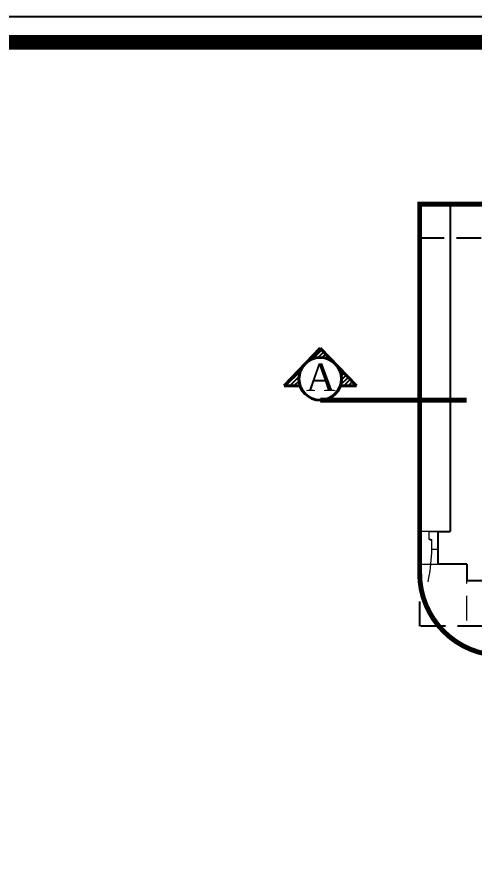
# Model space of a CAD drawing. Header units: centimetres. Extents: x 7997 to 116674, y 1017 to 13844.
# Drawn here: x 51358 to 51637, y 10258 to 10772 of the extents above; entities that cross this region are included whole.
import ezdxf
from ezdxf.xclip import XClip

# ---------------------------------------------------------------- set-up
doc = ezdxf.new("R2010")
doc.units = ezdxf.units.CM
doc.header["$LTSCALE"] = 200
doc.header["$XCLIPFRAME"] = 0
for name, pattern in [('$1$DASHED', [0.75, 0.5, -0.25]), ('A-106-Typical Floor Plan$0$HIDDEN', [0.375, 0.25, -0.125]), ('CENTER2', [1.125, 0.75, -0.125, 0.125, -0.125]), ('DASHED', [0.75, 0.5, -0.25])]:
    doc.linetypes.add(name, pattern=pattern)
for name, color, linetype, lineweight in [('$1$WALL', 3, 'Continuous', 25), ('$2$HAT', 8, 'Continuous', 9), ('FIXTURE', 6, 'Continuous', 13), ('HA', 251, 'Continuous', 0), ('HAT', 8, 'Continuous', 9), ('PLAN', 7, 'Continuous', 40), ('WALL', 3, 'Continuous', 25)]:
    doc.layers.add(name, color=color, linetype=linetype, lineweight=lineweight)
for name, color, linetype in [('ARCH-TEXT', 6, 'Continuous'), ('AXIS', 9, 'CENTER2'), ('DIM', 11, 'Continuous'), ('TXT', 6, 'Continuous'), ('Z-RUBBER', 8, 'Continuous')]:
    doc.layers.add(name, color=color, linetype=linetype)
doc.styles.add('ROMAND', font='times.ttf')

# ---------------------------------------------------------------- blocks, each defined once
blk = doc.blocks.new('08-TITLE SHEET-selattin', base_point=(45714.81, -203081.37))
at = {"color": 0}
blk.add_lwpolyline([(51244.81, -203081.37), (45714.81, -203081.37), (45714.81, -206921.37), (51244.81, -206921.37)], close=True, dxfattribs=at)
at = {"color": 0, "linetype": 'ByBlock', "const_width": 17.04}
blk.add_lwpolyline([(45744.29, -206891.89), (51215.34, -206891.89), (51215.34, -203110.84), (45744.29, -203110.84)], close=True, dxfattribs=at)
at = {"layer": 'HA', "ltscale": 1.2}
blk.add_lwpolyline([(45714.81, -203081.37), (51244.81, -203081.37), (51244.81, -206921.37), (45714.81, -206921.37)], close=True, dxfattribs=at)
blk = doc.blocks.new('A$C414D25BB')
at = {"layer": 'Z-RUBBER', "ltscale": 0.05}
h = blk.add_hatch(dxfattribs=at)
h.set_pattern_fill('ANSI31', color=256, style=0)
h.set_pattern_definition([(45, (-21734.0303, -7392.24753), (-0.08838834765, 0.08838834765), [])])
h.paths.add_polyline_path([(0.114, 0.0618, -5.138733), (0.1155, 0.0618), (0.1155, 0.0603), (0.1162, 0.0603), (0.1155, 0.0581), (0.1162, 0.0581), (0.1147, 0.0556), (0.1132, 0.0581), (0.114, 0.0581), (0.1132, 0.0603), (0.114, 0.0603)])
at = {"layer": 'FIXTURE'}
for p, q in [((0.8572, 0.9156), (0.8572, 0.1156)), ((0.9072, 0.9156), (0.8572, 0.9156)), ((0.9072, 0.1156), (0.9072, 0.9156)), ((0.1072, 0.1156), (0.0722, 0.1156)), ((0.0722, 0.1156), (0.0722, 0.0156)), ((0.1072, 0.1156), (0.1072, 0.0616)), ((0.8572, 0.1156), (0.9072, 0.1156)), ((0.9072, 0.1156), (0.9472, 0.1156)), ((0.9072, 0.1156), (0.9072, 0.0616)), ((0.9472, 0.1156), (0.9472, 0.0156)), ((0.1192, 0.0616), (0.1072, 0.0616)), ((0.1122, 0.0616), (0.1222, 0.0616)), ((0.1222, 0.0616), (0.1222, 0.0156)), ((0.9072, 0.0616), (0.8972, 0.0616)), ((0.8972, 0.0616), (0.8972, 0.0156)), ((0.1222, 0.0156), (0.0722, 0.0156)), ((0.8972, 0.0156), (0.9472, 0.0156))]:
    blk.add_line(p, q, dxfattribs=at)
blk.add_lwpolyline([(0.9055, 0.0616), (0.904, 0.0616)], dxfattribs=at)
blk.add_arc((0.9072, 0.1156), 0.8, 90, 180, dxfattribs=at)
blk = doc.blocks.new('03-FIRST FLOOR PLAN-selattin', base_point=(31015.73, 25621.5))
at = {"layer": '$1$WALL'}
for p, q in [((30695.73, 25006.5), (30695.73, 24766.5)), ((30688.23, 24766.5), (30695.73, 24766.5)), ((30688.23, 24766.5), (30688.23, 24746.5)), ((30705.73, 24746.5), (30688.23, 24746.5)), ((30705.73, 24746.5), (30705.73, 24736.65)), ((30705.73, 24736.65), (30715.73, 24736.65))]:
    blk.add_line(p, q, dxfattribs=at)
at = {"layer": '$2$HAT', "linetype": '$1$DASHED', "ltscale": 0.15}
blk.add_line((30705.73, 24646.5), (30705.73, 24736.65), dxfattribs=at)
at = {"layer": 'HAT', "ltscale": 0.15}
for p, q in [((30688.23, 24766.5), (30593.23, 24766.5)), ((30593.23, 24746.5), (30688.23, 24746.5))]:
    blk.add_line(p, q, dxfattribs=at)
at = {"layer": 'WALL', "color": 0, "xscale": 108.5714285607147, "yscale": 108.5714285607147, "zscale": 108.5714285607147, "rotation": 180}
blk.add_blockref('A$C414D25BB', (30696.07, 24768.2), dxfattribs=at)

msp = doc.modelspace()

# ---------------------------------------------------------------- hatches: boundary and pattern name
at = {"layer": 'TXT'}
h = msp.add_hatch(dxfattribs=at)
h.set_pattern_fill('ANSI31', color=256, scale=5.7375, angle=1080, style=0)
h.set_pattern_definition([(225, (52476.2488, 11651.0482), (1.2678204, -1.2678204), [])])
h.paths.add_polyline_path([(51556.1206, 10551.5506, -0.08394009), (51555.4001, 10547.2893), (51565.1693, 10547.2893), (51543.1596, 10570.3292), (51521.1499, 10547.2893), (51530.9163, 10547.2893, -0.08394009), (51530.1958, 10551.5506, -1.00000012)])

# ---------------------------------------------------------------- linework, layer by layer
at = {"linetype": 'Continuous'}
msp.add_lwpolyline([(50144.267, 8756.0841), (53047.517, 8756.0841), (53047.517, 10772.0841), (50144.267, 10772.0841)], close=True, dxfattribs=at)
at = {"layer": 'AXIS', "linetype": 'Continuous', "ltscale": 0.5, "const_width": 3}
msp.add_lwpolyline([(51543.1582, 10538.5882), (51632.3351, 10538.5882)], dxfattribs=at)
at = {"layer": 'PLAN', "linetype": 'Continuous'}
for p, q in [((51543.1596, 10570.3292), (51521.1499, 10547.2893)), ((51543.1596, 10570.3292), (51565.1693, 10547.2893)), ((51521.1499, 10547.2893), (51530.9163, 10547.2893)), ((51555.4001, 10547.2893), (51565.1693, 10547.2893))]:
    msp.add_line(p, q, dxfattribs=at)
msp.add_circle((51543.1582, 10551.5506), 12.9624, dxfattribs=at)
at = {"layer": 'WALL', "color": 8, "linetype": 'A-106-Typical Floor Plan$0$HIDDEN', "ltscale": 0.3}
msp.add_lwpolyline([(51603.703, 10637.5287), (51956.8183, 10637.5287), (51956.8183, 10400.8539), (51603.703, 10400.8539)], close=True, dxfattribs=at)

# ---------------------------------------------------------------- block references
at = {"layer": 'DIM', "color": 0, "linetype": 'Continuous', "xscale": 0.5250000000000014, "yscale": 0.5250000000000014, "zscale": 0.5250000000000014}
msp.add_blockref('08-TITLE SHEET-selattin', (50144.267, 10772.0841), dxfattribs=at)

# ---------------------------------------------------------------- texts
at = {"layer": 'ARCH-TEXT', "lineweight": -3, "style": 'ROMAND'}
msp.add_text('A', height=16.7344, dxfattribs=at).set_placement((51534.3514, 10544.0415))

# ---------------------------------------------------------------- next in the draw order: block references
at = {"layer": 'DIM', "linetype": 'Continuous'}
ref = msp.add_blockref('03-FIRST FLOOR PLAN-selattin', (51942.3351, 11313.5882), dxfattribs=at)
XClip(ref).set_block_clipping_path([(30677.0965242979, 24965.87256469), (31030.2118085658, 24965.87256469), (31030.2118085658, 24740.885042019), (30980.2118085658, 24690.885042019), (30727.0965242979, 24690.885042019), (30677.0965242979, 24740.885042019)])

# ---------------------------------------------------------------- next in the draw order: linework, layer by layer
at = {"layer": 'DIM', "color": 0, "linetype": 'DASHED', "ltscale": 0.2, "const_width": 3}
msp.add_lwpolyline([(51603.703, 10657.9604), (51956.8183, 10657.9604), (51956.8183, 10432.9729, -0.41421356), (51906.8183, 10382.9729), (51653.703, 10382.9729, -0.41421356), (51603.703, 10432.9729)], format="xyb", close=True, dxfattribs=at)

doc.saveas('drawing.dxf')
